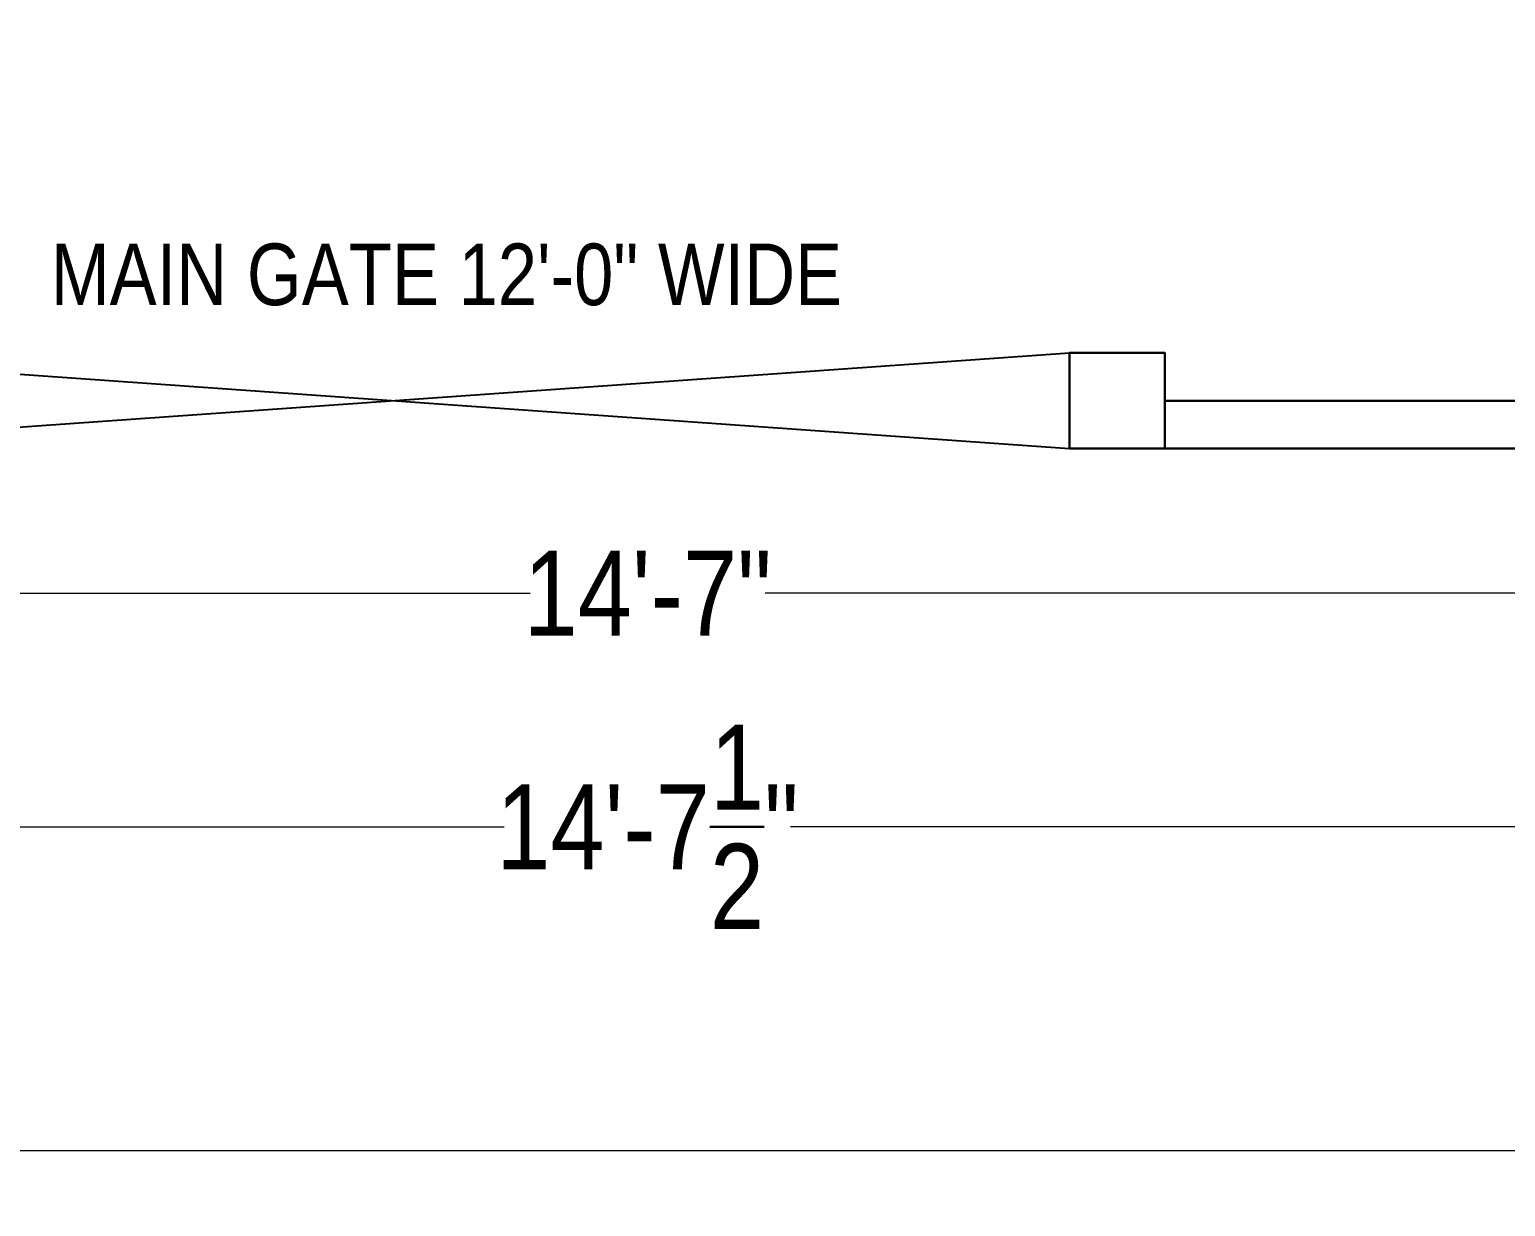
# Model space of a CAD drawing. Extents: x -454308 to 890911, y -14103 to 1343694.
# Drawn here: x 197483.6 to 197622.5, y 661635.6 to 661746.4 of the extents above; entities that cross this region are included whole.
import ezdxf

# ---------------------------------------------------------------- set-up
doc = ezdxf.new("R2010")
doc.units = 0
doc.header["$MEASUREMENT"] = 0
doc.header["$PDMODE"] = 32
doc.linetypes.add('DOT2', pattern=[3.175, 0, -3.175])
for name, color, linetype, lineweight in [('A-Wall', 7, 'Continuous', 30), ('AR- Dim', 159, 'Continuous', 9), ('Text', 55, 'Continuous', 25)]:
    doc.layers.add(name, color=color, linetype=linetype, lineweight=lineweight)
doc.styles.add('AA_03.50', font='ARIALN.TTF', dxfattribs={"height": 8})
doc.styles.get("Standard").update_dxf_attribs({"font": 'stylu.ttf', "height": 7})
doc.dimstyles.new('AA_03.50', dxfattribs={"dimtxt": 9, "dimasz": 3.25, "dimexe": 1.75, "dimexo": 3.375, "dimgap": 0.09, "dimtad": 0, "dimdec": 0, "dimzin": 3, "dimdsep": 46, "dimlunit": 4, "dimtxsty": 'AA_03.50', "dimblk": 'DOTSMALL', "dimcen": 0.09, "dimclre": 7, "dimadec": 0, "dimazin": 0, "dimtfac": 1, "dimtdec": 0, "dimtofl": 0, "dimtmove": 0, "dimatfit": 3, "dimfxl": 1, "dimtolj": 1, "dimtzin": 0, "dimlwd": -1, "dimarcsym": 0})

# ---------------------------------------------------------------- blocks, each defined once
blk = doc.blocks.new('_DotSmall')
at = {"color": 0, "linetype": 'ByBlock', "const_width": 0.5}
blk.add_lwpolyline([(-0.0625, 0, 1), (0.0625, 0, 1)], format="xyb", close=True, dxfattribs=at)
blk = doc.blocks.new('*D143')
at = {"layer": 'AR- Dim', "color": 7, "linetype": 'DOT2', "lineweight": -2, "transparency": 16777216}
for p, q in [((197629.4, 661740.79), (197629.4, 661691.56)), ((197454.19, 661703.56), (197454.19, 661691.56))]:
    blk.add_line(p, q, dxfattribs=at)
at = {"layer": 'AR- Dim', "color": 0, "transparency": 16777216}
for p, q in [((197454.19, 661693.31), (197530.74, 661693.31)), ((197629.4, 661693.31), (197552.86, 661693.31))]:
    blk.add_line(p, q, dxfattribs=at)
at = {"layer": 'DEFPOINTS', "color": 0, "lineweight": 30, "transparency": 16777216}
for p in [(197629.4, 661744.16), (197454.19, 661706.93), (197629.4, 661693.31)]:
    blk.add_point(p, dxfattribs=at)
at = {"layer": 'AR- Dim', "color": 0, "transparency": 16777216, "xscale": 3.25, "yscale": 3.25, "zscale": 3.25, "rotation": 180}
blk.add_blockref('_DotSmall', (197454.19, 661693.31), dxfattribs=at)
at = {"layer": 'AR- Dim', "color": 0, "transparency": 16777216, "xscale": 3.25, "yscale": 3.25, "zscale": 3.25}
blk.add_blockref('_DotSmall', (197629.4, 661693.31), dxfattribs=at)
at = {"layer": 'AR- Dim', "color": 0, "lineweight": 30, "transparency": 16777216, "insert": (197541.8, 661693.31), "char_height": 8, "attachment_point": 5, "style": 'AA_03.50'}
blk.add_mtext('\\A1;14\'-7"', dxfattribs=at)
blk = doc.blocks.new('*D154')
at = {"layer": 'AR- Dim', "color": 7, "linetype": 'DOT2', "lineweight": -2, "transparency": 16777216}
for p, q in [((197629.4, 661796.29), (197629.4, 661669.58)), ((197454.15, 661703.56), (197454.15, 661669.58))]:
    blk.add_line(p, q, dxfattribs=at)
at = {"layer": 'AR- Dim', "color": 0, "transparency": 16777216}
for p, q in [((197454.15, 661671.33), (197528.31, 661671.33)), ((197629.4, 661671.33), (197555.24, 661671.33))]:
    blk.add_line(p, q, dxfattribs=at)
at = {"layer": 'DEFPOINTS', "color": 0, "lineweight": 30, "transparency": 16777216}
for p in [(197629.4, 661799.66), (197454.15, 661706.93), (197629.4, 661671.33)]:
    blk.add_point(p, dxfattribs=at)
at = {"layer": 'AR- Dim', "color": 0, "transparency": 16777216, "xscale": 3.25, "yscale": 3.25, "zscale": 3.25, "rotation": 180}
blk.add_blockref('_DotSmall', (197454.15, 661671.33), dxfattribs=at)
at = {"layer": 'AR- Dim', "color": 0, "transparency": 16777216, "xscale": 3.25, "yscale": 3.25, "zscale": 3.25}
blk.add_blockref('_DotSmall', (197629.4, 661671.33), dxfattribs=at)
at = {"layer": 'AR- Dim', "color": 0, "lineweight": 30, "transparency": 16777216, "insert": (197541.78, 661671.33), "char_height": 8, "attachment_point": 5, "style": 'AA_03.50'}
blk.add_mtext('\\A1;14\'-7{\\H1.000000x;\\S1/2;}"', dxfattribs=at)
blk = doc.blocks.new('*D166')
at = {"layer": 'AR- Dim', "color": 7, "linetype": 'DOT2', "lineweight": -2, "transparency": 16777216}
for p, q in [((197445.19, 661703.56), (197445.19, 661639.11)), ((198165.16, 661703.56), (198165.16, 661639.11))]:
    blk.add_line(p, q, dxfattribs=at)
at = {"layer": 'AR- Dim', "color": 0, "transparency": 16777216}
for p, q in [((197445.19, 661640.86), (197793.79, 661640.86)), ((198165.16, 661640.86), (197816.56, 661640.86))]:
    blk.add_line(p, q, dxfattribs=at)
at = {"layer": 'DEFPOINTS', "color": 0, "lineweight": 30, "transparency": 16777216}
for p in [(197445.19, 661706.93), (198165.16, 661706.93), (198165.16, 661640.86)]:
    blk.add_point(p, dxfattribs=at)
at = {"layer": 'AR- Dim', "color": 0, "transparency": 16777216, "xscale": 3.25, "yscale": 3.25, "zscale": 3.25, "rotation": 180}
blk.add_blockref('_DotSmall', (197445.19, 661640.86), dxfattribs=at)
at = {"layer": 'AR- Dim', "color": 0, "transparency": 16777216, "xscale": 3.25, "yscale": 3.25, "zscale": 3.25}
blk.add_blockref('_DotSmall', (198165.16, 661640.86), dxfattribs=at)
at = {"layer": 'AR- Dim', "color": 0, "lineweight": 30, "transparency": 16777216, "insert": (197805.18, 661640.86), "char_height": 8, "attachment_point": 5, "style": 'AA_03.50'}
blk.add_mtext('\\A1;60\'-0"', dxfattribs=at)

msp = doc.modelspace()

# ---------------------------------------------------------------- linework, layer by layer
at = {"layer": 'A-Wall'}
for points in [[(197590.444, 661706.931), (197590.444, 661715.931), (197581.486, 661715.931), (197581.486, 661706.931), (197590.444, 661706.931)], [(197590.444, 661711.41), (198160.684, 661711.41)], [(197581.486, 661706.931), (198165.164, 661706.931)]]:
    msp.add_lwpolyline(points, dxfattribs=at)
at = {"layer": 'Text'}
msp.add_line((197454.15, 661715.931), (197581.486, 661706.931), dxfattribs=at)
msp.add_lwpolyline([(197454.15, 661706.931), (197581.486, 661715.931)], dxfattribs=at)

# ---------------------------------------------------------------- texts
at = {"layer": 'A-Wall', "insert": (197485.654, 661723.271), "char_height": 5.79452, "width": 124.27397, "attachment_point": 4}
msp.add_mtext('{\\fArial Narrow|b0|i0|c1|p15;MAIN GATE 12\'-0" WIDE}', dxfattribs=at)

# ---------------------------------------------------------------- dimensions: what is measured, and where the dimension line sits
at = {"layer": 'AR- Dim', "lineweight": 30}
for base, p1, p2, picture, middle in [((197629.403, 661671.332), (197454.15, 661706.931), (197629.403, 661799.663), '*D154', (197541.777, 661671.332)), ((197629.403, 661693.308), (197454.191, 661706.931), (197629.403, 661744.163), '*D143', (197541.797, 661693.308))]:
    dim = msp.add_linear_dim(base=base, p1=p1, p2=p2, dimstyle='AA_03.50', override={"dimtxt": 8, "dimdec": 1, "dimtdec": 1, "dimtmove": 1, "dimfxl": 0.1}, dxfattribs=at)
    dim.commit()
    dim.dimension.update_dxf_attribs({"geometry": picture, "text_midpoint": middle})
dim = msp.add_linear_dim(base=(198165.164, 661640.857), p1=(197445.191, 661706.931), p2=(198165.164, 661706.931), dimstyle='AA_03.50', override={"dimtxt": 8, "dimdec": 1, "dimtdec": 1, "dimfxl": 0.1}, dxfattribs=at)
dim.commit()
dim.dimension.update_dxf_attribs({"geometry": '*D166', "text_midpoint": (197805.177, 661640.857), "dimtype": 160})

doc.saveas('drawing.dxf')
